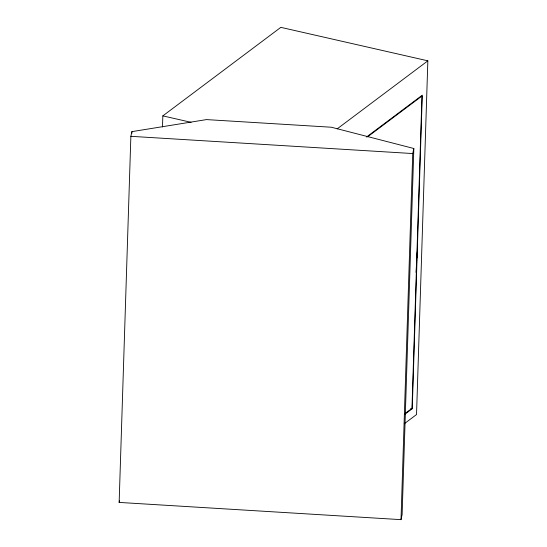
<?xml version="1.0" encoding="UTF-8"?>
<svg xmlns="http://www.w3.org/2000/svg" width="547" height="547" viewBox="0 0 547 547"><rect width="100%" height="100%" fill="white"/><g stroke="black" fill="none" stroke-linecap="round" stroke-linejoin="round"><path stroke-width="0.82" d="M119.15 502.419L130.87 136.319L131.902 131.636L206.492 119.595L331.318 127.225L413.84 148.497L402.12 514.597L401.006 519.65L119.15 502.419L119.492 500.861M131.848 133.345L131.902 131.636M162.486 126.966L162.842 115.882L280.83 27.35L427.85 60.826L416.527 414.558L404.247 423.775M401.006 519.65L412.732 153.55L413.84 148.497M404.766 414.332L412.247 408.712L422.284 95.178L366.504 137.037M416.014 272.358L416.486 264.7M416.903 257.89L417.265 251.935M337.143 128.894L427.85 60.826M367.502 136.887L421.963 96.026L411.966 408.329L405.156 413.436M130.87 136.319L412.732 153.55M162.842 115.882L191.081 122.316M410.735 408.37L412.247 408.712"/></g></svg>
